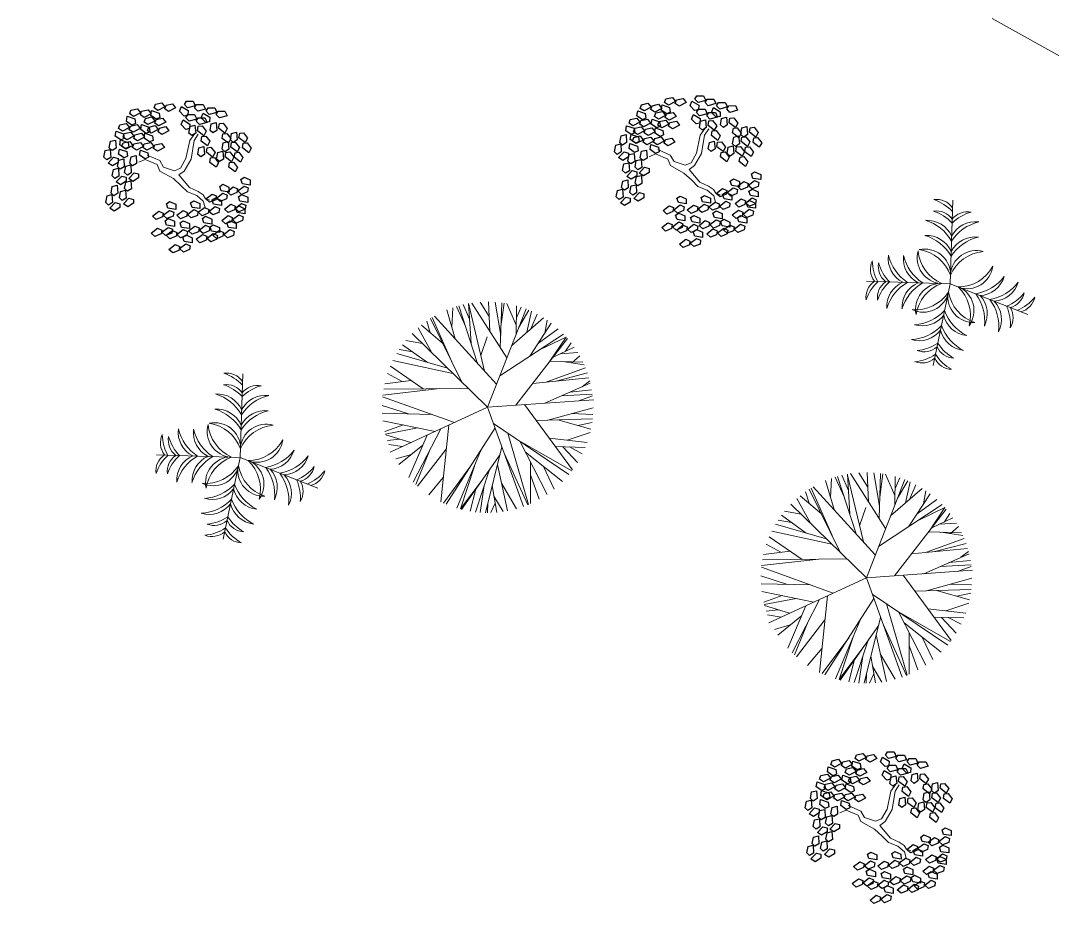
# Model space of a CAD drawing. Header units: millimetres. Extents: x 997 to 4249, y 599 to 1440.
# Drawn here: x 1139.09 to 1176.71, y 980.26 to 1012.5 of the extents above; entities that cross this region are included whole.
import ezdxf

# ---------------------------------------------------------------- set-up
doc = ezdxf.new("R2010")
doc.units = ezdxf.units.MM
doc.linetypes.add('Continuo', pattern=[0])
doc.linetypes.add('DASHED', pattern=[19.05, 12.7, -6.35])
doc.layers.add('cercas existentes', color=18, linetype='Continuous')
doc.layers.add('taludes', color=9, linetype='Continuous')

# ---------------------------------------------------------------- blocks, each defined once
blk = doc.blocks.new('L', base_point=(1.3683, 0.5913))
at = {"linetype": 'Continuo'}
for p, q in [((1.2809, 0.65), (1.3117, 0.675)), ((1.2937, 0.5998), (1.2809, 0.65)), ((1.3117, 0.675), (1.3419, 0.6213)), ((1.2753, 0.5668), (1.3061, 0.5917)), ((1.2881, 0.5166), (1.2753, 0.5668)), ((1.3225, 0.5909), (1.2937, 0.5998)), ((1.3061, 0.5917), (1.3362, 0.538)), ((1.3419, 0.6213), (1.3225, 0.5909)), ((1.3169, 0.5076), (1.2881, 0.5166)), ((1.3362, 0.538), (1.3169, 0.5076)), ((1.337, 0.4891), (1.3557, 0.5478)), ((1.3763, 0.4836), (1.337, 0.4891)), ((1.3557, 0.5478), (1.3911, 0.5544)), ((1.4042, 0.5272), (1.3763, 0.4836)), ((1.3911, 0.5544), (1.4042, 0.5272))]:
    blk.add_line(p, q, dxfattribs=at)
blk = doc.blocks.new('gtfoods1')
at = {"layer": 'taludes', "linetype": 'Continuo', "lineweight": 5, "extrusion": (-0.012368, -0.016489, 0.999788)}
for p, q in [((-760.584, 347.406, 12.097), (-760.403, 347.657, 12.103)), ((-760.425, 347.401, 12.099), (-760.273, 347.639, 12.104)), ((-779.199, 347.207, 12.097), (-779.018, 347.458, 12.103)), ((-779.04, 347.202, 12.099), (-778.888, 347.44, 12.104)), ((-760.721, 346.749, 12.084), (-760.584, 347.406, 12.097)), ((-760.533, 346.73, 12.086), (-760.425, 347.401, 12.099)), ((-779.336, 346.55, 12.084), (-779.199, 347.207, 12.097)), ((-779.148, 346.531, 12.086), (-779.04, 347.202, 12.099)), ((-761.677, 346.671, 12.071), (-762.134, 346.875, 12.069)), ((-780.826, 346.516, 12.065), (-781.061, 346.416, 12.061)), ((-780.384, 346.327, 12.068), (-780.826, 346.516, 12.065)), ((-780.292, 346.472, 12.071), (-780.749, 346.676, 12.069)), ((-779.535, 346.192, 12.076), (-779.336, 346.55, 12.084)), ((-779.408, 346.094, 12.076), (-779.148, 346.531, 12.086)), ((-762.211, 346.715, 12.065), (-762.446, 346.615, 12.061)), ((-761.769, 346.526, 12.068), (-762.211, 346.715, 12.065)), ((-761.675, 346.293, 12.065), (-761.769, 346.526, 12.068)), ((-761.54, 346.437, 12.069), (-761.677, 346.671, 12.071)), ((-760.92, 346.391, 12.076), (-760.721, 346.749, 12.084)), ((-760.793, 346.292, 12.076), (-760.533, 346.73, 12.086)), ((-780.29, 346.094, 12.065), (-780.384, 346.327, 12.068)), ((-780.155, 346.239, 12.069), (-780.292, 346.472, 12.071)), ((-779.754, 346.104, 12.072), (-780.155, 346.239, 12.069)), ((-779.754, 346.104, 12.072), (-779.535, 346.192, 12.076)), ((-761.177, 346.021, 12.067), (-761.675, 346.293, 12.065)), ((-761.139, 346.303, 12.072), (-761.54, 346.437, 12.069)), ((-761.139, 346.303, 12.072), (-760.92, 346.391, 12.076)), ((-760.985, 346.15, 12.071), (-760.793, 346.292, 12.076)), ((-760.985, 346.15, 12.071), (-760.594, 345.692, 12.068)), ((-779.792, 345.822, 12.067), (-780.29, 346.094, 12.065)), ((-779.792, 345.822, 12.067), (-779.511, 345.557, 12.066)), ((-779.6, 345.951, 12.071), (-779.408, 346.094, 12.076)), ((-779.6, 345.951, 12.071), (-779.209, 345.493, 12.068)), ((-761.177, 346.021, 12.067), (-760.896, 345.756, 12.066)), ((-760.896, 345.756, 12.066), (-760.672, 345.533, 12.065)), ((-779.511, 345.557, 12.066), (-779.287, 345.334, 12.065)), ((-779.209, 345.493, 12.068), (-778.896, 345.348, 12.07)), ((-760.672, 345.533, 12.065), (-760.329, 345.401, 12.067)), ((-760.594, 345.692, 12.068), (-760.281, 345.547, 12.07)), ((-760.329, 345.401, 12.067), (-760.09, 345.19, 12.066)), ((-760.281, 345.547, 12.07), (-760.097, 345.42, 12.07)), ((-760.097, 345.42, 12.07), (-760.014, 345.282, 12.069)), ((-779.287, 345.334, 12.065), (-778.944, 345.202, 12.067)), ((-778.944, 345.202, 12.067), (-778.705, 344.991, 12.066)), ((-778.896, 345.348, 12.07), (-778.712, 345.221, 12.07)), ((-778.712, 345.221, 12.07), (-778.629, 345.084, 12.069)), ((-778.705, 344.991, 12.066), (-778.64, 344.76, 12.063)), ((-778.629, 345.084, 12.069), (-778.472, 345.025, 12.07)), ((-760.09, 345.19, 12.066), (-760.025, 344.959, 12.063)), ((-760.014, 345.282, 12.069), (-759.857, 345.224, 12.07)), ((-753.636, 323.471, 12.097), (-753.454, 323.721, 12.103)), ((-753.477, 323.466, 12.099), (-753.325, 323.704, 12.104)), ((-753.772, 322.814, 12.084), (-753.636, 323.471, 12.097)), ((-753.585, 322.794, 12.086), (-753.477, 323.466, 12.099)), ((-754.729, 322.736, 12.071), (-755.185, 322.939, 12.069)), ((-753.971, 322.455, 12.076), (-753.772, 322.814, 12.084)), ((-753.844, 322.357, 12.076), (-753.585, 322.794, 12.086)), ((-755.262, 322.779, 12.065), (-755.497, 322.679, 12.061)), ((-754.82, 322.59, 12.068), (-755.262, 322.779, 12.065)), ((-754.726, 322.358, 12.065), (-754.82, 322.59, 12.068)), ((-754.592, 322.502, 12.069), (-754.729, 322.736, 12.071)), ((-754.191, 322.368, 12.072), (-754.592, 322.502, 12.069)), ((-754.191, 322.368, 12.072), (-753.971, 322.455, 12.076)), ((-754.229, 322.085, 12.067), (-754.726, 322.358, 12.065)), ((-754.229, 322.085, 12.067), (-753.948, 321.82, 12.066)), ((-754.036, 322.214, 12.071), (-753.844, 322.357, 12.076)), ((-754.036, 322.214, 12.071), (-753.646, 321.757, 12.068)), ((-753.948, 321.82, 12.066), (-753.723, 321.597, 12.065)), ((-753.646, 321.757, 12.068), (-753.332, 321.612, 12.07)), ((-753.723, 321.597, 12.065), (-753.381, 321.465, 12.067)), ((-753.381, 321.465, 12.067), (-753.141, 321.255, 12.066)), ((-753.332, 321.612, 12.07), (-753.148, 321.484, 12.07)), ((-753.148, 321.484, 12.07), (-753.066, 321.347, 12.069)), ((-753.066, 321.347, 12.069), (-752.909, 321.288, 12.07)), ((-753.141, 321.255, 12.066), (-753.076, 321.023, 12.063))]:
    blk.add_line(p, q, dxfattribs=at)
at = {"layer": 'taludes', "linetype": 'Continuous', "lineweight": 5}
for p, q in [((-751.377, 345.032, 12.071), (-751.469, 341.983, 12.071)), ((-754.519, 342.075, 12.071), (-751.469, 341.983, 12.071)), ((-752.09, 338.996, 12.071), (-751.469, 341.983, 12.071)), ((-748.636, 340.853, 12.071), (-751.469, 341.983, 12.071)), ((-777.267, 338.697, 12.071), (-777.359, 335.647, 12.071)), ((-780.409, 335.74, 12.071), (-777.359, 335.647, 12.071)), ((-777.98, 332.661, 12.071), (-777.359, 335.647, 12.071)), ((-774.525, 334.518, 12.071), (-777.359, 335.647, 12.071))]:
    blk.add_line(p, q, dxfattribs=at)
at = {"layer": 'taludes', "lineweight": 5, "extrusion": (-0.01642, -0.01246, 0.999788)}
for p, q in [((-768.94, 339.805, 12.094), (-769.03, 341.259, 12.111)), ((-768.447, 338.794, 12.09), (-769.027, 341.224, 12.11)), ((-767.636, 339.274, 12.109), (-768.919, 341.278, 12.113)), ((-768.279, 340.782, 12.117), (-768.609, 341.312, 12.118)), ((-768.255, 340.241, 12.111), (-768.303, 341.322, 12.124)), ((-767.861, 340.095, 12.116), (-768.06, 341.312, 12.127)), ((-767.875, 339.647, 12.11), (-767.824, 341.287, 12.131)), ((-767.851, 340.424, 12.12), (-767.734, 341.274, 12.132)), ((-767.295, 340.475, 12.13), (-767.635, 341.257, 12.134)), ((-769.515, 339.97, 12.087), (-769.822, 341.024, 12.095)), ((-769.641, 340.402, 12.09), (-769.611, 341.105, 12.099)), ((-769.144, 340.435, 12.099), (-769.469, 341.152, 12.102)), ((-768.704, 339.077, 12.089), (-769.385, 341.177, 12.104)), ((-768.994, 340.687, 12.104), (-769.228, 341.218, 12.107)), ((-768.338, 337.474, 12.075), (-766.938, 341.065, 12.143)), ((-767.302, 340.13, 12.125), (-767.281, 341.174, 12.138)), ((-767.29, 340.734, 12.133), (-767.114, 341.121, 12.141)), ((-767.206, 340.378, 12.13), (-766.83, 341.013, 12.144)), ((-766.904, 340.211, 12.133), (-766.742, 340.975, 12.145)), ((-766.765, 340.331, 12.136), (-766.531, 340.871, 12.147)), ((-770.428, 340.195, 12.075), (-770.557, 340.618, 12.078)), ((-769.279, 338.392, 12.071), (-770.418, 340.712, 12.081)), ((-769.589, 339.024, 12.074), (-770.354, 340.752, 12.083)), ((-768.011, 338.314, 12.091), (-770.27, 340.802, 12.085)), ((-767.457, 339.733, 12.118), (-766.297, 340.735, 12.149)), ((-766.794, 339.34, 12.124), (-766.016, 340.541, 12.151)), ((-766.253, 340.176, 12.143), (-766.166, 340.649, 12.15)), ((-768.338, 337.474, 12.075), (-771.092, 340.162, 12.063)), ((-770.377, 339.464, 12.066), (-770.873, 340.369, 12.069)), ((-769.978, 339.817, 12.077), (-770.754, 340.469, 12.073)), ((-767.892, 338.617, 12.097), (-765.57, 340.146, 12.154)), ((-766.485, 339.817, 12.135), (-765.764, 340.333, 12.153)), ((-770.526, 339.11, 12.059), (-771.436, 339.756, 12.053)), ((-770.716, 339.795, 12.065), (-771.317, 339.91, 12.056)), ((-768.584, 339.369, 12.095), (-768.353, 340.048, 12.107)), ((-767.31, 337.547, 12.093), (-765.423, 339.985, 12.154)), ((-766.426, 339.582, 12.133), (-765.469, 340.037, 12.154)), ((-765.469, 340.037, 12.154), (-766.064, 339.156, 12.133)), ((-765.492, 339.521, 12.147), (-765.29, 339.821, 12.154)), ((-769.799, 338.901, 12.069), (-771.65, 339.433, 12.045)), ((-771.068, 339.494, 12.055), (-771.559, 339.579, 12.048)), ((-765.953, 339.301, 12.137), (-765.18, 339.67, 12.154)), ((-765.683, 339.43, 12.143), (-765.049, 339.469, 12.154)), ((-765.272, 339.092, 12.146), (-764.977, 339.345, 12.154)), ((-770.683, 338.149, 12.045), (-771.88, 338.978, 12.036)), ((-769.6, 338.706, 12.07), (-771.788, 339.179, 12.04)), ((-766.064, 339.156, 12.133), (-764.862, 339.122, 12.153)), ((-765.609, 339.143, 12.141), (-764.817, 339.023, 12.152)), ((-771.452, 338.411, 12.036), (-771.984, 338.702, 12.03)), ((-766.179, 338.397, 12.122), (-764.77, 338.912, 12.152)), ((-765.844, 338.431, 12.128), (-764.701, 338.729, 12.15)), ((-771.121, 338.452, 12.041), (-772.089, 338.332, 12.024)), ((-766.692, 338.346, 12.113), (-764.645, 338.552, 12.149)), ((-766.246, 337.623, 12.111), (-764.594, 338.356, 12.147)), ((-764.887, 338.226, 12.141), (-764.615, 338.442, 12.148)), ((-769.541, 336.919, 12.048), (-772.166, 337.859, 12.017)), ((-770.076, 338.155, 12.055), (-772.159, 337.92, 12.018)), ((-769.046, 338.165, 12.072), (-772.128, 338.134, 12.021)), ((-765.649, 337.888, 12.124), (-764.521, 337.95, 12.144)), ((-765.327, 338.031, 12.131), (-764.544, 338.111, 12.145)), ((-765.009, 337.711, 12.133), (-764.514, 337.89, 12.143)), ((-771.218, 337.235, 12.025), (-772.185, 337.544, 12.013)), ((-768.338, 337.474, 12.075), (-771.892, 335.835, 11.996)), ((-768.338, 337.474, 12.075), (-764.463, 337.749, 12.142)), ((-768.338, 337.474, 12.075), (-767.033, 333.855, 12.051)), ((-766.995, 337.57, 12.098), (-765.244, 335.187, 12.097)), ((-770.371, 337.216, 12.038), (-772.179, 337.257, 12.009)), ((-766.147, 337.002, 12.105), (-764.491, 337.459, 12.138)), ((-765.274, 337.243, 12.122), (-764.5, 337.216, 12.135)), ((-770.248, 336.593, 12.033), (-772.154, 336.983, 12.006)), ((-771.406, 336.83, 12.017), (-772.081, 336.586, 12.002)), ((-770.893, 336.725, 12.024), (-772.059, 336.497, 12.002)), ((-769.755, 336.82, 12.044), (-770.046, 334.027, 12.004)), ((-768.066, 336.72, 12.07), (-769.847, 333.936, 12.006)), ((-768.123, 336.878, 12.071), (-765.371, 335.025, 12.093)), ((-766.568, 336.989, 12.098), (-764.514, 337.052, 12.133)), ((-765.775, 337.013, 12.111), (-764.575, 336.674, 12.127)), ((-765.042, 336.806, 12.121), (-764.531, 336.92, 12.131)), ((-771.135, 336.184, 12.013), (-772.051, 336.468, 12.001)), ((-770.543, 336.457, 12.026), (-771.206, 334.911, 11.996)), ((-770.041, 336.689, 12.037), (-771.047, 334.743, 11.996)), ((-767.6, 336.526, 12.075), (-766.852, 333.926, 12.055)), ((-766.099, 336.35, 12.098), (-764.712, 336.189, 12.119)), ((-765.438, 336.273, 12.108), (-764.602, 336.558, 12.125)), ((-771.554, 336.314, 12.008), (-771.99, 336.265, 12)), ((-771.44, 336.043, 12.006), (-771.939, 336.121, 11.999)), ((-770.7, 336.092, 12.019), (-771.569, 335.386, 11.996)), ((-767.816, 336.026, 12.066), (-768.42, 333.628, 12.026)), ((-767.164, 336.232, 12.079), (-765.267, 335.157, 12.097)), ((-767.164, 336.232, 12.079), (-766.17, 334.296, 12.071)), ((-765.87, 336.039, 12.098), (-764.78, 336.01, 12.115)), ((-765.594, 336.032, 12.102), (-765.06, 335.46, 12.104)), ((-765.349, 336.026, 12.106), (-764.884, 335.781, 12.111)), ((-771.113, 335.756, 12.008), (-771.69, 335.587, 11.996)), ((-770.458, 335.882, 12.02), (-770.961, 334.661, 11.997)), ((-769.847, 335.943, 12.031), (-770.89, 334.596, 11.997)), ((-768.568, 335.935, 12.052), (-769.457, 333.794, 12.011)), ((-767.886, 335.749, 12.061), (-769.288, 333.746, 12.013)), ((-767.727, 335.781, 12.064), (-766.872, 333.917, 12.055)), ((-766.962, 335.838, 12.077), (-765.604, 334.767, 12.086)), ((-768.981, 335.29, 12.037), (-769.95, 333.981, 12.005)), ((-768.822, 335.324, 12.04), (-769.329, 333.766, 12.013)), ((-767.976, 335.39, 12.055), (-767.607, 333.697, 12.04)), ((-766.776, 335.476, 12.076), (-766.773, 333.96, 12.057)), ((-766.301, 335.317, 12.082), (-765.908, 334.491, 12.078)), ((-769.953, 334.914, 12.017), (-770.478, 334.278, 12)), ((-768.502, 334.868, 12.04), (-769.329, 333.766, 12.013)), ((-768.268, 335.203, 12.048), (-768.776, 333.652, 12.02)), ((-766.775, 335.012, 12.07), (-766.455, 334.119, 12.064)), ((-755.831, 334.177, 12.09), (-755.801, 334.881, 12.099)), ((-755.335, 334.21, 12.099), (-755.659, 334.928, 12.102)), ((-754.894, 332.853, 12.089), (-755.576, 334.952, 12.104)), ((-755.185, 334.462, 12.104), (-755.418, 334.993, 12.107)), ((-755.13, 333.581, 12.094), (-755.22, 335.035, 12.111)), ((-754.637, 332.57, 12.09), (-755.218, 334.999, 12.11)), ((-753.826, 333.05, 12.109), (-755.109, 335.053, 12.113)), ((-754.469, 334.557, 12.117), (-754.799, 335.088, 12.118)), ((-754.528, 331.25, 12.075), (-753.128, 334.841, 12.143)), ((-754.446, 334.017, 12.111), (-754.493, 335.097, 12.124)), ((-754.051, 333.871, 12.116), (-754.251, 335.087, 12.127)), ((-754.065, 333.423, 12.11), (-754.015, 335.063, 12.131)), ((-754.041, 334.2, 12.12), (-753.924, 335.049, 12.132)), ((-753.486, 334.251, 12.13), (-753.825, 335.032, 12.134)), ((-753.493, 333.905, 12.125), (-753.472, 334.949, 12.138)), ((-753.481, 334.509, 12.133), (-753.304, 334.897, 12.141)), ((-768.766, 334.491, 12.031), (-768.979, 333.681, 12.017)), ((-768.46, 334.617, 12.037), (-768.614, 333.637, 12.023)), ((-768.17, 334.619, 12.042), (-768.006, 333.641, 12.033)), ((-767.827, 334.709, 12.049), (-767.283, 333.774, 12.046)), ((-755.469, 332.168, 12.071), (-756.608, 334.487, 12.081)), ((-755.779, 332.799, 12.074), (-756.545, 334.527, 12.083)), ((-754.201, 332.09, 12.091), (-756.461, 334.577, 12.085)), ((-755.705, 333.746, 12.087), (-756.012, 334.8, 12.095)), ((-753.647, 333.509, 12.118), (-752.488, 334.511, 12.149)), ((-753.396, 334.153, 12.13), (-753.02, 334.789, 12.144)), ((-753.094, 333.987, 12.133), (-752.933, 334.75, 12.145)), ((-752.955, 334.107, 12.136), (-752.722, 334.646, 12.147)), ((-768.105, 334.23, 12.038), (-767.773, 333.669, 12.037)), ((-756.568, 333.24, 12.066), (-757.063, 334.145, 12.069)), ((-756.168, 333.592, 12.077), (-756.944, 334.245, 12.073)), ((-756.618, 333.97, 12.075), (-756.747, 334.393, 12.078)), ((-752.985, 333.115, 12.124), (-752.206, 334.317, 12.151)), ((-752.676, 333.592, 12.135), (-751.955, 334.109, 12.153)), ((-752.443, 333.951, 12.143), (-752.356, 334.425, 12.15)), ((-768.329, 333.988, 12.032), (-768.342, 333.627, 12.027)), ((-768.061, 333.971, 12.036), (-768.222, 333.629, 12.029)), ((-754.528, 331.25, 12.075), (-757.282, 333.937, 12.063)), ((-754.774, 333.145, 12.095), (-754.543, 333.823, 12.107)), ((-754.083, 332.393, 12.097), (-751.76, 333.921, 12.154)), ((-753.5, 331.323, 12.093), (-751.614, 333.76, 12.154)), ((-752.617, 333.357, 12.133), (-751.66, 333.813, 12.154)), ((-751.66, 333.813, 12.154), (-752.255, 332.932, 12.133)), ((-757.258, 333.27, 12.055), (-757.749, 333.354, 12.048)), ((-756.716, 332.885, 12.059), (-757.626, 333.532, 12.053)), ((-756.907, 333.571, 12.065), (-757.507, 333.685, 12.056)), ((-752.143, 333.076, 12.137), (-751.37, 333.446, 12.154)), ((-751.682, 333.297, 12.147), (-751.48, 333.596, 12.154)), ((-755.79, 332.481, 12.07), (-757.978, 332.954, 12.04)), ((-755.99, 332.676, 12.069), (-757.84, 333.209, 12.045)), ((-751.873, 333.205, 12.143), (-751.239, 333.244, 12.154)), ((-751.463, 332.868, 12.146), (-751.167, 333.121, 12.154)), ((-756.873, 331.924, 12.045), (-758.07, 332.753, 12.036)), ((-752.369, 332.173, 12.122), (-750.96, 332.688, 12.152)), ((-752.255, 332.932, 12.133), (-751.052, 332.897, 12.153)), ((-751.8, 332.919, 12.141), (-751.007, 332.799, 12.152)), ((-757.311, 332.227, 12.041), (-758.279, 332.108, 12.024)), ((-757.642, 332.187, 12.036), (-758.175, 332.477, 12.03)), ((-752.882, 332.121, 12.113), (-750.835, 332.327, 12.149)), ((-752.035, 332.207, 12.128), (-750.892, 332.504, 12.15)), ((-751.078, 332.001, 12.141), (-750.805, 332.218, 12.148)), ((-756.266, 331.93, 12.055), (-758.35, 331.696, 12.018)), ((-755.237, 331.941, 12.072), (-758.319, 331.909, 12.021)), ((-752.436, 331.398, 12.111), (-750.784, 332.132, 12.147)), ((-751.517, 331.806, 12.131), (-750.735, 331.887, 12.145)), ((-755.732, 330.695, 12.048), (-758.356, 331.635, 12.017)), ((-754.528, 331.25, 12.075), (-750.654, 331.525, 12.142)), ((-751.839, 331.664, 12.124), (-750.711, 331.726, 12.144)), ((-751.199, 331.486, 12.133), (-750.704, 331.665, 12.143)), ((-757.408, 331.011, 12.025), (-758.375, 331.32, 12.013)), ((-754.528, 331.25, 12.075), (-758.082, 329.61, 11.996)), ((-754.528, 331.25, 12.075), (-753.223, 327.631, 12.051)), ((-753.186, 331.345, 12.098), (-751.434, 328.963, 12.097)), ((-752.337, 330.777, 12.105), (-750.681, 331.234, 12.138)), ((-756.561, 330.992, 12.038), (-758.369, 331.032, 12.009)), ((-756.438, 330.369, 12.033), (-758.344, 330.758, 12.006)), ((-752.759, 330.764, 12.098), (-750.705, 330.827, 12.133)), ((-751.965, 330.789, 12.111), (-750.765, 330.45, 12.127)), ((-751.464, 331.018, 12.122), (-750.69, 330.991, 12.135)), ((-751.232, 330.582, 12.121), (-750.721, 330.695, 12.131)), ((-757.596, 330.605, 12.017), (-758.271, 330.361, 12.002)), ((-757.084, 330.501, 12.024), (-758.249, 330.273, 12.002)), ((-756.231, 330.464, 12.037), (-757.237, 328.519, 11.996)), ((-755.946, 330.596, 12.044), (-756.236, 327.803, 12.004)), ((-754.256, 330.496, 12.07), (-756.037, 327.711, 12.006)), ((-754.313, 330.653, 12.071), (-751.561, 328.8, 12.093)), ((-751.629, 330.049, 12.108), (-750.792, 330.333, 12.125)), ((-757.326, 329.959, 12.013), (-758.241, 330.244, 12.001)), ((-757.745, 330.089, 12.008), (-758.18, 330.041, 12)), ((-756.734, 330.232, 12.026), (-757.396, 328.686, 11.996)), ((-753.79, 330.301, 12.075), (-753.042, 327.701, 12.055)), ((-753.355, 330.008, 12.079), (-751.457, 328.932, 12.097)), ((-753.355, 330.008, 12.079), (-752.36, 328.071, 12.071)), ((-752.289, 330.125, 12.098), (-750.902, 329.964, 12.119)), ((-757.63, 329.818, 12.006), (-758.129, 329.897, 11.999)), ((-756.89, 329.868, 12.019), (-757.759, 329.161, 11.996)), ((-756.648, 329.658, 12.02), (-757.152, 328.436, 11.997)), ((-756.037, 329.719, 12.031), (-757.08, 328.371, 11.997)), ((-754.759, 329.711, 12.052), (-755.647, 327.569, 12.011)), ((-754.006, 329.802, 12.066), (-754.61, 327.403, 12.026)), ((-753.152, 329.614, 12.077), (-751.795, 328.543, 12.086)), ((-752.061, 329.815, 12.098), (-750.97, 329.786, 12.115)), ((-751.784, 329.808, 12.102), (-751.25, 329.236, 12.104)), ((-751.539, 329.801, 12.106), (-751.074, 329.556, 12.111)), ((-757.303, 329.532, 12.008), (-757.881, 329.363, 11.996)), ((-754.076, 329.524, 12.061), (-755.478, 327.522, 12.013)), ((-753.918, 329.556, 12.064), (-753.062, 327.693, 12.055)), ((-752.966, 329.251, 12.076), (-752.963, 327.735, 12.057)), ((-755.171, 329.066, 12.037), (-756.14, 327.757, 12.005)), ((-755.012, 329.099, 12.04), (-755.52, 327.541, 12.013)), ((-754.458, 328.978, 12.048), (-754.966, 327.428, 12.02)), ((-754.166, 329.166, 12.055), (-753.797, 327.473, 12.04)), ((-752.491, 329.092, 12.082), (-752.098, 328.267, 12.078)), ((-756.144, 328.69, 12.017), (-756.669, 328.053, 12)), ((-754.692, 328.644, 12.04), (-755.52, 327.541, 12.013)), ((-754.018, 328.484, 12.049), (-753.473, 327.55, 12.046)), ((-752.965, 328.788, 12.07), (-752.645, 327.895, 12.064)), ((-754.956, 328.267, 12.031), (-755.169, 327.456, 12.017)), ((-754.65, 328.392, 12.037), (-754.804, 327.412, 12.023)), ((-754.361, 328.394, 12.042), (-754.196, 327.417, 12.033)), ((-754.519, 327.763, 12.032), (-754.532, 327.403, 12.027)), ((-754.251, 327.746, 12.036), (-754.413, 327.404, 12.029)), ((-754.295, 328.006, 12.038), (-753.963, 327.444, 12.037))]:
    blk.add_line(p, q, dxfattribs=at)
at = {"layer": 'taludes', "linetype": 'DASHED', "lineweight": 5, "ltscale": 0.25}
blk.add_lwpolyline([(-720.63, 334.258), (-723.475, 335.985), (-743, 347.805), (-756.907, 355.518), (-778.648, 366.507), (-792.082, 371.1), (-794.333, 379.332), (-796.747, 394.75), (-806.358, 408.575), (-813.601, 415.124), (-823.656, 423.068), (-836.173, 430.606), (-849.39, 433.157)], dxfattribs=at)
at = {"layer": 'taludes', "linetype": 'Continuous', "lineweight": 5}
for centre, radius, start, end in [((-751.966, 344.352, 12.071), 0.704, 34.5568, 97.8912), ((-752.561, 343.545, 12.071), 1.585, 42.3431, 71.6462), ((-751.978, 343.936, 12.071), 0.704, 34.5568, 97.8912), ((-752.574, 343.129, 12.071), 1.585, 42.3431, 71.6462), ((-752.311, 343.322, 12.071), 0.975, 23.5157, 93.6605), ((-752.843, 342.729, 12.071), 1.635, 29.638, 73.3034), ((-750.053, 342.645, 12.071), 1.635, 103.2303, 146.8956), ((-750.548, 343.269, 12.071), 0.975, 82.8731, 153.0179), ((-750.298, 343.06, 12.071), 1.585, 104.8875, 134.1905), ((-750.844, 343.902, 12.071), 0.704, 78.6425, 141.9769), ((-752.328, 342.767, 12.071), 0.975, 23.5157, 93.6605), ((-752.86, 342.175, 12.071), 1.635, 29.638, 73.3034), ((-750.07, 342.09, 12.071), 1.635, 103.2303, 146.8956), ((-750.565, 342.714, 12.071), 0.975, 82.8731, 153.0179), ((-751.726, 342.933, 12.071), 0.951, 164.6323, 264.8409), ((-751.21, 343.312, 12.071), 1.438, 185.079, 246.6004), ((-752.402, 342.296, 12.071), 0.951, 1.6928, 101.9014), ((-752.812, 341.804, 12.071), 1.438, 19.9333, 81.4546), ((-750.519, 342.239, 12.071), 0.951, 74.6323, 174.8409), ((-750.14, 341.723, 12.071), 1.438, 95.079, 156.6004), ((-753.676, 342.508, 12.071), 0.704, 154.0494, 217.3837), ((-752.725, 342.824, 12.071), 1.585, 180.2943, 209.5974), ((-753.388, 342.608, 12.071), 0.704, 168.6425, 231.9769), ((-752.547, 343.154, 12.071), 1.585, 194.8875, 224.1905), ((-752.756, 342.904, 12.071), 0.975, 172.8731, 243.0179), ((-752.132, 343.399, 12.071), 1.635, 193.2303, 236.8956), ((-752.201, 342.887, 12.071), 0.975, 172.8731, 243.0179), ((-751.577, 343.382, 12.071), 1.635, 193.2303, 236.8956), ((-751.178, 343.305, 12.071), 1.438, 269.9333, 331.4546), ((-750.856, 342.752, 12.071), 0.951, 251.6928, 351.9014), ((-753.839, 341.486, 12.071), 0.704, 124.5568, 187.8912), ((-753.032, 340.891, 12.071), 1.585, 132.3431, 161.6462), ((-753.423, 341.474, 12.071), 0.704, 124.5568, 187.8912), ((-752.616, 340.878, 12.071), 1.585, 132.3431, 161.6462), ((-752.809, 341.141, 12.071), 0.975, 113.5157, 183.6605), ((-752.216, 340.609, 12.071), 1.635, 119.638, 163.3034), ((-752.254, 341.124, 12.071), 0.975, 113.5157, 183.6605), ((-751.662, 340.592, 12.071), 1.635, 119.638, 163.3034), ((-751.783, 341.05, 12.071), 0.951, 91.6928, 191.9014), ((-751.291, 340.64, 12.071), 1.438, 109.9333, 171.4546), ((-750.813, 343.224, 12.071), 1.635, 279.638, 323.3034), ((-750.438, 342.521, 12.071), 0.975, 273.5157, 343.6605), ((-750.298, 343.018, 12.071), 1.635, 279.638, 323.3034), ((-749.923, 342.316, 12.071), 0.975, 273.5157, 343.6605), ((-752.734, 342.469, 12.071), 1.438, 265.079, 326.6004), ((-752.45, 341.895, 12.071), 0.951, 244.6323, 344.8409), ((-750.605, 341.512, 12.071), 0.951, 171.6928, 271.9014), ((-750.116, 341.925, 12.071), 1.438, 189.9333, 251.4546), ((-752.168, 340.822, 12.071), 1.438, 345.079, 46.6004), ((-751.553, 341.002, 12.071), 0.951, 324.6323, 64.8409), ((-751.847, 340.63, 12.071), 1.635, 353.2303, 36.8956), ((-750.014, 342.628, 12.071), 1.585, 292.3431, 321.6462), ((-749.46, 341.793, 12.071), 0.704, 284.5568, 347.8912), ((-751.091, 340.882, 12.071), 0.975, 332.8731, 43.0179), ((-751.331, 340.425, 12.071), 1.635, 353.2303, 36.8956), ((-750.576, 340.677, 12.071), 0.975, 332.8731, 43.0179), ((-749.628, 342.474, 12.071), 1.585, 292.3431, 321.6462), ((-749.073, 341.638, 12.071), 0.704, 284.5568, 347.8912), ((-752.867, 342.119, 12.071), 1.635, 273.2303, 316.8956), ((-750.133, 341.552, 12.071), 1.635, 199.638, 243.3034), ((-750.858, 340.513, 12.071), 1.585, 354.8875, 24.1905), ((-749.88, 340.738, 12.071), 0.704, 328.6425, 31.9769), ((-752.487, 341.419, 12.071), 0.975, 252.8731, 323.0179), ((-750.76, 341.06, 12.071), 0.975, 193.5157, 263.6605), ((-752.979, 341.576, 12.071), 1.635, 273.2303, 316.8956), ((-752.6, 340.876, 12.071), 0.975, 252.8731, 323.0179), ((-750.873, 340.517, 12.071), 0.975, 193.5157, 263.6605), ((-750.246, 341.008, 12.071), 1.635, 199.638, 243.3034), ((-752.81, 341.125, 12.071), 1.585, 274.8875, 304.1905), ((-750.581, 340.662, 12.071), 1.585, 212.3431, 241.6462), ((-752.895, 340.717, 12.071), 1.585, 274.8875, 304.1905), ((-752.419, 340.201, 12.071), 0.704, 248.6425, 311.9769), ((-750.666, 340.254, 12.071), 1.585, 212.3431, 241.6462), ((-751.308, 339.971, 12.071), 0.704, 204.5568, 267.8912), ((-752.504, 339.794, 12.071), 0.704, 248.6425, 311.9769), ((-751.392, 339.563, 12.071), 0.704, 204.5568, 267.8912), ((-777.855, 338.017, 12.071), 0.704, 34.5568, 97.8912), ((-778.451, 337.21, 12.071), 1.585, 42.3431, 71.6462), ((-777.868, 337.601, 12.071), 0.704, 34.5568, 97.8912), ((-778.464, 336.794, 12.071), 1.585, 42.3431, 71.6462), ((-776.188, 336.725, 12.071), 1.585, 104.8875, 134.1905), ((-776.733, 337.566, 12.071), 0.704, 78.6425, 141.9769), ((-778.201, 336.987, 12.071), 0.975, 23.5157, 93.6605), ((-778.733, 336.394, 12.071), 1.635, 29.638, 73.3034), ((-775.943, 336.31, 12.071), 1.635, 103.2303, 146.8956), ((-776.438, 336.934, 12.071), 0.975, 82.8731, 153.0179), ((-778.218, 336.432, 12.071), 0.975, 23.5157, 93.6605), ((-778.75, 335.84, 12.071), 1.635, 29.638, 73.3034), ((-775.96, 335.755, 12.071), 1.635, 103.2303, 146.8956), ((-776.455, 336.379, 12.071), 0.975, 82.8731, 153.0179), ((-777.616, 336.598, 12.071), 0.951, 164.6323, 264.8409), ((-777.1, 336.977, 12.071), 1.438, 185.079, 246.6004), ((-778.292, 335.961, 12.071), 0.951, 1.6928, 101.9014), ((-778.702, 335.469, 12.071), 1.438, 19.9333, 81.4546), ((-776.409, 335.904, 12.071), 0.951, 74.6323, 174.8409), ((-776.03, 335.388, 12.071), 1.438, 95.079, 156.6004), ((-779.566, 336.173, 12.071), 0.704, 154.0494, 217.3837), ((-778.615, 336.489, 12.071), 1.585, 180.2943, 209.5974), ((-779.278, 336.273, 12.071), 0.704, 168.6425, 231.9769), ((-778.437, 336.819, 12.071), 1.585, 194.8875, 224.1905), ((-778.645, 336.569, 12.071), 0.975, 172.8731, 243.0179), ((-778.022, 337.064, 12.071), 1.635, 193.2303, 236.8956), ((-778.091, 336.552, 12.071), 0.975, 172.8731, 243.0179), ((-777.467, 337.047, 12.071), 1.635, 193.2303, 236.8956), ((-777.068, 336.97, 12.071), 1.438, 269.9333, 331.4546), ((-776.745, 336.417, 12.071), 0.951, 251.6928, 351.9014), ((-779.729, 335.151, 12.071), 0.704, 124.5568, 187.8912), ((-778.922, 334.556, 12.071), 1.585, 132.3431, 161.6462), ((-779.313, 335.139, 12.071), 0.704, 124.5568, 187.8912), ((-778.506, 334.543, 12.071), 1.585, 132.3431, 161.6462), ((-778.699, 334.806, 12.071), 0.975, 113.5157, 183.6605), ((-778.106, 334.274, 12.071), 1.635, 119.638, 163.3034), ((-778.144, 334.789, 12.071), 0.975, 113.5157, 183.6605), ((-777.551, 334.257, 12.071), 1.635, 119.638, 163.3034), ((-777.673, 334.715, 12.071), 0.951, 91.6928, 191.9014), ((-777.181, 334.305, 12.071), 1.438, 109.9333, 171.4546), ((-776.703, 336.888, 12.071), 1.635, 279.638, 323.3034), ((-776.328, 336.186, 12.071), 0.975, 273.5157, 343.6605), ((-776.188, 336.683, 12.071), 1.635, 279.638, 323.3034), ((-775.813, 335.98, 12.071), 0.975, 273.5157, 343.6605), ((-778.623, 336.134, 12.071), 1.438, 265.079, 326.6004), ((-778.34, 335.56, 12.071), 0.951, 244.6323, 344.8409), ((-776.495, 335.177, 12.071), 0.951, 171.6928, 271.9014), ((-776.006, 335.59, 12.071), 1.438, 189.9333, 251.4546), ((-778.058, 334.487, 12.071), 1.438, 345.079, 46.6004), ((-777.443, 334.667, 12.071), 0.951, 324.6323, 64.8409), ((-777.737, 334.295, 12.071), 1.635, 353.2303, 36.8956), ((-776.981, 334.547, 12.071), 0.975, 332.8731, 43.0179), ((-775.904, 336.293, 12.071), 1.585, 292.3431, 321.6462), ((-775.35, 335.457, 12.071), 0.704, 284.5568, 347.8912), ((-777.221, 334.09, 12.071), 1.635, 353.2303, 36.8956), ((-776.466, 334.342, 12.071), 0.975, 332.8731, 43.0179), ((-776.747, 334.178, 12.071), 1.585, 354.8875, 24.1905), ((-775.518, 336.139, 12.071), 1.585, 292.3431, 321.6462), ((-774.963, 335.303, 12.071), 0.704, 284.5568, 347.8912), ((-778.756, 335.784, 12.071), 1.635, 273.2303, 316.8956), ((-778.377, 335.084, 12.071), 0.975, 252.8731, 323.0179), ((-776.65, 334.725, 12.071), 0.975, 193.5157, 263.6605), ((-776.023, 335.217, 12.071), 1.635, 199.638, 243.3034), ((-775.77, 334.403, 12.071), 0.704, 328.6425, 31.9769), ((-778.869, 335.241, 12.071), 1.635, 273.2303, 316.8956), ((-776.136, 334.673, 12.071), 1.635, 199.638, 243.3034), ((-778.49, 334.541, 12.071), 0.975, 252.8731, 323.0179), ((-776.763, 334.182, 12.071), 0.975, 193.5157, 263.6605), ((-778.7, 334.79, 12.071), 1.585, 274.8875, 304.1905), ((-778.309, 333.866, 12.071), 0.704, 248.6425, 311.9769), ((-777.197, 333.635, 12.071), 0.704, 204.5568, 267.8912), ((-776.471, 334.327, 12.071), 1.585, 212.3431, 241.6462), ((-778.785, 334.382, 12.071), 1.585, 274.8875, 304.1905), ((-776.555, 333.919, 12.071), 1.585, 212.3431, 241.6462), ((-778.393, 333.459, 12.071), 0.704, 248.6425, 311.9769), ((-777.282, 333.228, 12.071), 0.704, 204.5568, 267.8912)]:
    blk.add_arc(centre, radius, start, end, dxfattribs=at)
at = {"layer": 'taludes', "linetype": 'Continuo', "lineweight": 5, "extrusion": (-0.012368, -0.016489, 0.999788)}
for p, xscale, yscale, zscale, rotation in [((-832.162, -188.642, 16.007), 4.693247904986873, 4.693247904986873, 4.693247904986873, 292.8731664010561), ((-818.196, -177.979, 15.773), 4.693247905292083, 4.693247905292083, 4.693247905292083, 305.0710582407918), ((-817.39, -177.315, 15.773), 4.693247904986873, 4.693247904986873, 4.693247904986873, 292.8731664010561), ((-833.55, -190.011, 16.007), 4.693247905292083, 4.693247905292083, 4.693247905292083, 305.0710582407918), ((-832.968, -189.306, 16.007), 4.693247905292083, 4.693247905292083, 4.693247905292083, 305.0710582407918), ((-831.387, -188.361, 16.007), 4.693247904986873, 4.693247904986873, 4.693247904986873, 292.8731664010561), ((-818.778, -178.685, 15.773), 4.693247905292083, 4.693247905292083, 4.693247905292083, 305.0710582407918), ((-817.052, -177.671, 15.773), 4.693247904986873, 4.693247904986873, 4.693247904986873, 292.8731664010561), ((-816.615, -177.035, 15.773), 4.693247904986873, 4.693247904986873, 4.693247904986873, 292.8731664010561), ((-832.949, -189.936, 16.007), 4.693247905292083, 4.693247905292083, 4.693247905292083, 305.0710582407918), ((-831.824, -188.998, 16.007), 4.693247904986873, 4.693247904986873, 4.693247904986873, 292.8731664010561), ((-830.96, -188.77, 16.007), 4.693247905158423, 4.693247905158423, 4.693247905158423, 240.0875733262941), ((-818.78, -179.361, 15.773), 4.693247905292083, 4.693247905292083, 4.693247905292083, 305.0710582407918), ((-818.177, -178.609, 15.773), 4.693247905292083, 4.693247905292083, 4.693247905292083, 305.0710582407918), ((-816.745, -177.983, 15.773), 4.693247905158423, 4.693247905158423, 4.693247905158423, 240.0875733262941), ((-816.188, -177.443, 15.773), 4.693247905158423, 4.693247905158423, 4.693247905158423, 240.0875733262941), ((-833.551, -190.688, 16.007), 4.693247905292083, 4.693247905292083, 4.693247905292083, 305.0710582407918), ((-832.664, -190.115, 16.007), 4.693247905292083, 4.693247905292083, 4.693247905292083, 305.0710582407918), ((-831.517, -189.309, 16.007), 4.693247905158423, 4.693247905158423, 4.693247905158423, 240.0875733262941), ((-830.158, -188.603, 16.007), 4.693247905158423, 4.693247905158423, 4.693247905158423, 240.0875733262941), ((-818.459, -179.516, 15.773), 4.693247905292083, 4.693247905292083, 4.693247905292083, 305.0710582407918), ((-817.892, -178.788, 15.773), 4.693247905292083, 4.693247905292083, 4.693247905292083, 305.0710582407918), ((-815.386, -177.276, 15.773), 4.693247905158423, 4.693247905158423, 4.693247905158423, 240.0875733262941), ((-833.511, -191.451, 16.007), 4.693247905007419, 4.693247905007419, 4.693247905007419, 11.23182489907098), ((-833.231, -190.842, 16.007), 4.693247905292083, 4.693247905292083, 4.693247905292083, 305.0710582407918), ((-830.193, -189.056, 16.007), 4.693247905158423, 4.693247905158423, 4.693247905158423, 240.0875733262941), ((-818.739, -180.124, 15.773), 4.693247905007419, 4.693247905007419, 4.693247905007419, 11.23182489907098), ((-818.289, -179.809, 15.773), 4.693247905292083, 4.693247905292083, 4.693247905292083, 305.0710582407918), ((-817.654, -179.379, 15.773), 4.693247905292083, 4.693247905292083, 4.693247905292083, 305.0710582407918), ((-816.019, -178.413, 15.773), 4.693247905158423, 4.693247905158423, 4.693247905158423, 240.0875733262941), ((-815.422, -177.73, 15.773), 4.693247905158423, 4.693247905158423, 4.693247905158423, 240.0875733262941), ((-833.061, -191.135, 16.007), 4.693247905292083, 4.693247905292083, 4.693247905292083, 305.0710582407918), ((-832.426, -190.706, 16.007), 4.693247905292083, 4.693247905292083, 4.693247905292083, 305.0710582407918), ((-830.791, -189.74, 16.007), 4.693247905158423, 4.693247905158423, 4.693247905158423, 240.0875733262941), ((-830.138, -189.462, 16.007), 4.693247905158423, 4.693247905158423, 4.693247905158423, 240.0875733262941), ((-817.801, -180.126, 15.773), 4.693247905007419, 4.693247905007419, 4.693247905007419, 11.23182489907098), ((-815.366, -178.136, 15.773), 4.693247905158423, 4.693247905158423, 4.693247905158423, 240.0875733262941), ((-832.862, -191.82, 16.007), 4.693247905007419, 4.693247905007419, 4.693247905007419, 11.23182489907098), ((-832.573, -191.452, 16.007), 4.693247905007419, 4.693247905007419, 4.693247905007419, 11.23182489907098), ((-818.09, -180.494, 15.773), 4.693247905007419, 4.693247905007419, 4.693247905007419, 11.23182489907098), ((-832.169, -192.306, 16.007), 4.693247905007419, 4.693247905007419, 4.693247905007419, 11.23182489907098), ((-829.376, -189.718, 16.007), 4.693247904105663, 4.693247904105663, 4.693247904105663, 135.1959007807611), ((-817.698, -181.405, 15.773), 4.693247905007419, 4.693247905007419, 4.693247905007419, 11.23182489907098), ((-817.397, -180.979, 15.773), 4.693247905007419, 4.693247905007419, 4.693247905007419, 11.23182489907098), ((-815.068, -179.064, 15.773), 4.693247904105663, 4.693247904105663, 4.693247904105663, 135.1959007807611), ((-814.604, -178.392, 15.773), 4.693247904105663, 4.693247904105663, 4.693247904105663, 135.1959007807611), ((-832.47, -192.732, 16.007), 4.693247905007419, 4.693247905007419, 4.693247905007419, 11.23182489907098), ((-829.84, -190.39, 16.007), 4.693247904105663, 4.693247904105663, 4.693247904105663, 135.1959007807611), ((-814.298, -178.952, 15.773), 4.693247904105663, 4.693247904105663, 4.693247904105663, 135.1959007807611), ((-831.018, -192.058, 16.007), 4.693247904105663, 4.693247904105663, 4.693247904105663, 135.1959007807611), ((-830.327, -191.507, 16.007), 4.693247904105663, 4.693247904105663, 4.693247904105663, 135.1959007807611), ((-829.766, -190.948, 16.007), 4.693247904105663, 4.693247904105663, 4.693247904105663, 135.1959007807611), ((-829.07, -190.279, 16.007), 4.693247904105663, 4.693247904105663, 4.693247904105663, 135.1959007807611), ((-816.246, -180.731, 15.773), 4.693247904105663, 4.693247904105663, 4.693247904105663, 135.1959007807611), ((-815.555, -180.181, 15.773), 4.693247904105663, 4.693247904105663, 4.693247904105663, 135.1959007807611), ((-814.994, -179.622, 15.773), 4.693247904105663, 4.693247904105663, 4.693247904105663, 135.1959007807611), ((-814.129, -179.344, 15.773), 4.693247904105663, 4.693247904105663, 4.693247904105663, 135.1959007807611), ((-828.901, -190.671, 16.007), 4.693247904105663, 4.693247904105663, 4.693247904105663, 135.1959007807611), ((-814.871, -180.376, 15.773), 4.693247904105663, 4.693247904105663, 4.693247904105663, 135.1959007807611), ((-830.685, -192.583, 16.007), 4.693247904105663, 4.693247904105663, 4.693247904105663, 135.1959007807611), ((-830.197, -192.322, 16.007), 4.693247904105663, 4.693247904105663, 4.693247904105663, 135.1959007807611), ((-829.643, -191.702, 16.007), 4.693247904105663, 4.693247904105663, 4.693247904105663, 135.1959007807611), ((-828.832, -191.298, 16.007), 4.693247904105663, 4.693247904105663, 4.693247904105663, 135.1959007807611), ((-815.913, -181.256, 15.773), 4.693247904105663, 4.693247904105663, 4.693247904105663, 135.1959007807611), ((-815.425, -180.995, 15.773), 4.693247904105663, 4.693247904105663, 4.693247904105663, 135.1959007807611), ((-814.464, -180.453, 15.773), 4.693247904105663, 4.693247904105663, 4.693247904105663, 135.1959007807611), ((-814.06, -179.971, 15.773), 4.693247904105663, 4.693247904105663, 4.693247904105663, 135.1959007807611), ((-829.236, -191.779, 16.007), 4.693247904105663, 4.693247904105663, 4.693247904105663, 135.1959007807611), ((-815.036, -181.349, 15.773), 4.693247904105663, 4.693247904105663, 4.693247904105663, 135.1959007807611), ((-829.808, -192.675, 16.007), 4.693247904105663, 4.693247904105663, 4.693247904105663, 135.1959007807611), ((-798.275, -192.954, 16.082), 4.693247905292083, 4.693247905292083, 4.693247905292083, 305.0710582407918), ((-797.469, -192.29, 16.082), 4.693247904986873, 4.693247904986873, 4.693247904986873, 292.8731664010561), ((-796.694, -192.01, 16.082), 4.693247904986873, 4.693247904986873, 4.693247904986873, 292.8731664010561), ((-798.857, -193.66, 16.082), 4.693247905292083, 4.693247905292083, 4.693247905292083, 305.0710582407918), ((-798.256, -193.584, 16.082), 4.693247905292083, 4.693247905292083, 4.693247905292083, 305.0710582407918), ((-797.131, -192.646, 16.082), 4.693247904986873, 4.693247904986873, 4.693247904986873, 292.8731664010561), ((-798.858, -194.336, 16.082), 4.693247905292083, 4.693247905292083, 4.693247905292083, 305.0710582407918), ((-797.971, -193.763, 16.082), 4.693247905292083, 4.693247905292083, 4.693247905292083, 305.0710582407918), ((-796.824, -192.958, 16.082), 4.693247905158423, 4.693247905158423, 4.693247905158423, 240.0875733262941), ((-796.267, -192.418, 16.082), 4.693247905158423, 4.693247905158423, 4.693247905158423, 240.0875733262941), ((-795.465, -192.251, 16.082), 4.693247905158423, 4.693247905158423, 4.693247905158423, 240.0875733262941), ((-798.817, -195.099, 16.082), 4.693247905007419, 4.693247905007419, 4.693247905007419, 11.23182489907098), ((-798.538, -194.491, 16.082), 4.693247905292083, 4.693247905292083, 4.693247905292083, 305.0710582407918), ((-795.5, -192.705, 16.082), 4.693247905158423, 4.693247905158423, 4.693247905158423, 240.0875733262941), ((-798.368, -194.783, 16.082), 4.693247905292083, 4.693247905292083, 4.693247905292083, 305.0710582407918), ((-797.733, -194.354, 16.082), 4.693247905292083, 4.693247905292083, 4.693247905292083, 305.0710582407918), ((-796.098, -193.388, 16.082), 4.693247905158423, 4.693247905158423, 4.693247905158423, 240.0875733262941), ((-795.445, -193.111, 16.082), 4.693247905158423, 4.693247905158423, 4.693247905158423, 240.0875733262941), ((-798.169, -195.469, 16.082), 4.693247905007419, 4.693247905007419, 4.693247905007419, 11.23182489907098), ((-797.88, -195.101, 16.082), 4.693247905007419, 4.693247905007419, 4.693247905007419, 11.23182489907098), ((-797.476, -195.954, 16.082), 4.693247905007419, 4.693247905007419, 4.693247905007419, 11.23182489907098), ((-794.683, -193.366, 16.082), 4.693247904105663, 4.693247904105663, 4.693247904105663, 135.1959007807611), ((-797.777, -196.38, 16.082), 4.693247905007419, 4.693247905007419, 4.693247905007419, 11.23182489907098), ((-795.147, -194.039, 16.082), 4.693247904105663, 4.693247904105663, 4.693247904105663, 135.1959007807611), ((-796.325, -195.706, 16.082), 4.693247904105663, 4.693247904105663, 4.693247904105663, 135.1959007807611), ((-795.634, -195.156, 16.082), 4.693247904105663, 4.693247904105663, 4.693247904105663, 135.1959007807611), ((-795.073, -194.597, 16.082), 4.693247904105663, 4.693247904105663, 4.693247904105663, 135.1959007807611), ((-794.377, -193.927, 16.082), 4.693247904105663, 4.693247904105663, 4.693247904105663, 135.1959007807611), ((-794.208, -194.319, 16.082), 4.693247904105663, 4.693247904105663, 4.693247904105663, 135.1959007807611), ((-795.992, -196.231, 16.082), 4.693247904105663, 4.693247904105663, 4.693247904105663, 135.1959007807611), ((-795.504, -195.97, 16.082), 4.693247904105663, 4.693247904105663, 4.693247904105663, 135.1959007807611), ((-794.95, -195.351, 16.082), 4.693247904105663, 4.693247904105663, 4.693247904105663, 135.1959007807611), ((-794.139, -194.946, 16.082), 4.693247904105663, 4.693247904105663, 4.693247904105663, 135.1959007807611), ((-794.542, -195.428, 16.082), 4.693247904105663, 4.693247904105663, 4.693247904105663, 135.1959007807611), ((-795.114, -196.324, 16.082), 4.693247904105663, 4.693247904105663, 4.693247904105663, 135.1959007807611)]:
    blk.add_blockref('L', p, dxfattribs=dict(at, xscale=xscale, yscale=yscale, zscale=zscale, rotation=rotation))

msp = doc.modelspace()

# ---------------------------------------------------------------- block references
at = {"layer": 'cercas existentes', "color": 1}
msp.add_blockref('gtfoods1', (1924.454, 660.921), dxfattribs=at)

doc.saveas('drawing.dxf')
